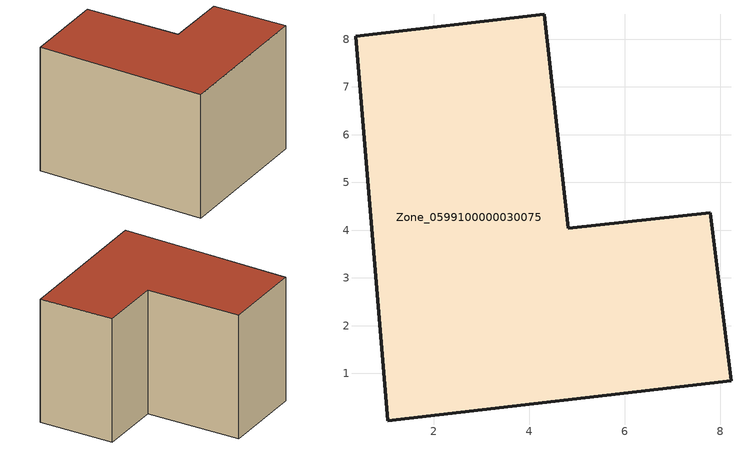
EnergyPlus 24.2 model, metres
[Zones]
Zone_0599100000030075
 floor ground (C_G): 4.82,4.04 7.8,4.36 8.23,0.84 1.04,0.01 0.36,8.07 4.32,8.52 z0
 wall outside (C_F): 1.04,0.01 8.23,0.84 7.8,4.36 4.82,4.04 4.32,8.52 0.36,8.07 1.04,0.01 z0:5.99
 roof outside (C_R): 4.32,8.52 0.36,8.07 1.04,0.01 8.23,0.84 7.8,4.36 4.82,4.04 z5.99
[BUILDING]
Pand.0599100000030075: North Axis=0; Terrain=City; Loads Convergence Tolerance Value=0.04; Temperature Convergence Tolerance Value=0.4; Solar Distribution=FullExterior; Maximum Number of Warmup Days=25; Minimum Number of Warmup Days=1
[Site:Location]
Rotterdam.The.Hague.AP_ZH_NLD Design_Conditions: Latitude=51.96; Longitude=4.45; Time Zone=1; Elevation=-4.5
[SITE:GROUNDTEMPERATURE:BUILDINGSURFACE]
18, 18, 18, 18, 18, 18, 18, 18, 18, 18, 18, 18
[MATERIAL] Thermal Absorptance=0.9; Solar Absorptance=0.7; Visible Absorptance=0.7
Name | Roughness | Thickness | Conductivity | Density | Specific Heat
G.TC.1946-1964 | MediumSmooth | 0.15 | 1 | 540 | 1210
F.TC.1946-1964 | Rough | 0.3 | 0.857143 | 1920 | 840
R.TC.1946-1964 | MediumRough | 0.2 | 0.235294 | 1500 | 1000
[CONSTRUCTION]
C_G: G.TC.1946-1964
C_F: F.TC.1946-1964
C_R: R.TC.1946-1964
[ZONE]
Zone_0599100000030075: Type=1; Multiplier=1; Ceiling Height=Autocalculate; Volume=Autocalculate; Floor Area=autocalculate; Part of Total Floor Area=Yes
[ZONEINFILTRATION:DESIGNFLOWRATE]
Infil_Zone_0599100000030075: Zone or ZoneList or Space or SpaceList=Zone_0599100000030075; Schedule=AlwaysOn; Design Flow Rate Calculation Method=Flow/Area; Flow Rate per Floor Area=0.003; Constant Term Coefficient=1; Temperature Term Coefficient=0; Velocity Term Coefficient=0; Velocity Squared Term Coefficient=0
[HVACTEMPLATE:ZONE:IDEALLOADSAIRSYSTEM]
Zone_0599100000030075: Maximum Heating Supply Air Temperature=50; Minimum Cooling Supply Air Temperature=13; Maximum Heating Supply Air Humidity Ratio=0.0156; Minimum Cooling Supply Air Humidity Ratio=0.0077; Heating Limit=NoLimit; Cooling Limit=NoLimit; Dehumidification Control Type=ConstantSensibleHeatRatio; Cooling Sensible Heat Ratio=0.7; Dehumidification Setpoint=60; Humidification Control Type=None; Humidification Setpoint=30; Outdoor Air Method=None; Outdoor Air Flow Rate per Person=0.00944; Outdoor Air Flow Rate per Zone Floor Area=0; Outdoor Air Flow Rate per Zone=0; Demand Controlled Ventilation Type=None; Outdoor Air Economizer Type=NoEconomizer; Heat Recovery Type=None; Sensible Heat Recovery Effectiveness=0.7; Latent Heat Recovery Effectiveness=0.65
[ZONECONTROL:THERMOSTAT]
ThermostatControl_Zone_0599100000030075: Zone or ZoneList=Zone_0599100000030075; Control Type Schedule=DualSetpointControlType; Control 1=Thermostat_Zone_0599100000030075; Temperature Difference Between Cutout And Setpoint=0
[THERMOSTATSETPOINT:DUALSETPOINT]
Thermostat_Zone_0599100000030075: Heating Setpoint Temperature Schedule=HeatingSetpoint_Zone_0599100000030075; Cooling Setpoint Temperature Schedule=CoolingSetpoint_Zone_0599100000030075
[SCHEDULE:COMPACT]
HeatingSetpoint_Zone_0599100000030075: Through: 12/31, For: AllDays, Until: 24:00, 21
CoolingSetpoint_Zone_0599100000030075: Through: 12/31, For: AllDays, Until: 24:00, 24
DualSetpointControlType: Through: 12/31, For: AllDays, Until: 24:00, 4
AlwaysOn: Through: 12/31, For: AllDays, Until: 24:00, 1
